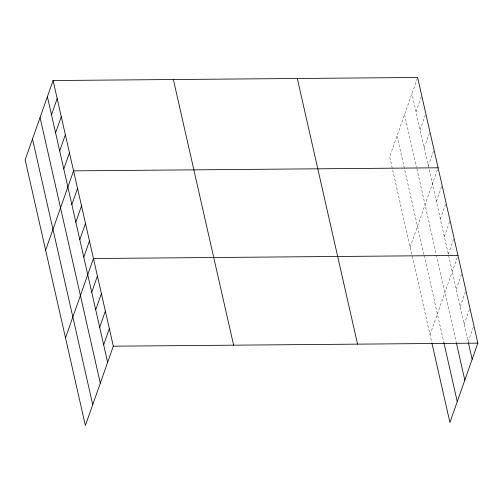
<?xml version="1.0" encoding="UTF-8"?>
<svg xmlns="http://www.w3.org/2000/svg" width="503" height="503" viewBox="0 0 503 503"><rect width="100%" height="100%" fill="white"/><g stroke="black" fill="none" stroke-linecap="round" stroke-linejoin="round"><path stroke-width="0.38" stroke-dasharray="2.52 1.89" d="M417.358 78.217L389.68 156.81L431.763 342.417M416.019 111.704L421.709 95.545M420.112 129.768L425.544 114.344M424.211 147.832L429.902 131.673M428.305 165.902L433.737 150.472M410.159 247.13L438.094 167.801M436.378 201.496L441.81 186.072M440.351 219.031L445.784 203.602M444.331 236.561L450.022 220.402M448.305 254.097L453.737 238.667M430.034 334.797L457.711 256.203M456.259 289.162L461.949 273.003M460.232 306.692L465.665 291.268M464.206 324.228L469.639 308.804M473.354 327.069L468.186 341.757L411.926 93.64M404.582 114.489L416.528 167.172M416.868 168.681L436.296 254.361M436.472 255.122L456.347 342.788M397.018 135.967L423.897 254.493M424.067 255.254L443.948 342.92"/><path stroke-width="0.75" d="M53.085 80.537L25.15 159.866L85.384 425.519L113.32 346.19L53.085 80.537L417.616 77.481L477.85 343.134L449.915 422.463L431.939 343.184M51.488 114.766L57.185 98.601M55.588 132.83L61.278 116.665M59.681 150.894L65.371 134.735M63.78 168.958L69.471 152.799M45.628 250.186L73.564 170.863L438.094 167.801M71.854 204.551L77.544 188.392M75.827 222.087L81.517 205.928M79.801 239.623L85.491 223.458M83.775 257.152L89.471 240.994M65.509 337.853L93.445 258.523L457.969 255.467M91.728 292.218L97.419 276.059M95.702 309.754L101.399 293.589M99.682 327.283L105.372 311.124M103.656 344.819L109.346 328.66M113.32 346.19L477.85 343.134M468.356 342.524L472.16 359.293M456.523 343.549L464.816 380.136M443.948 342.92L457.252 401.614M297.317 78.493L357.558 344.14M173.378 79.531L233.618 345.184M47.395 96.702L107.629 362.349M40.051 117.545L100.292 383.198M32.494 139.023L92.728 404.676"/></g></svg>
